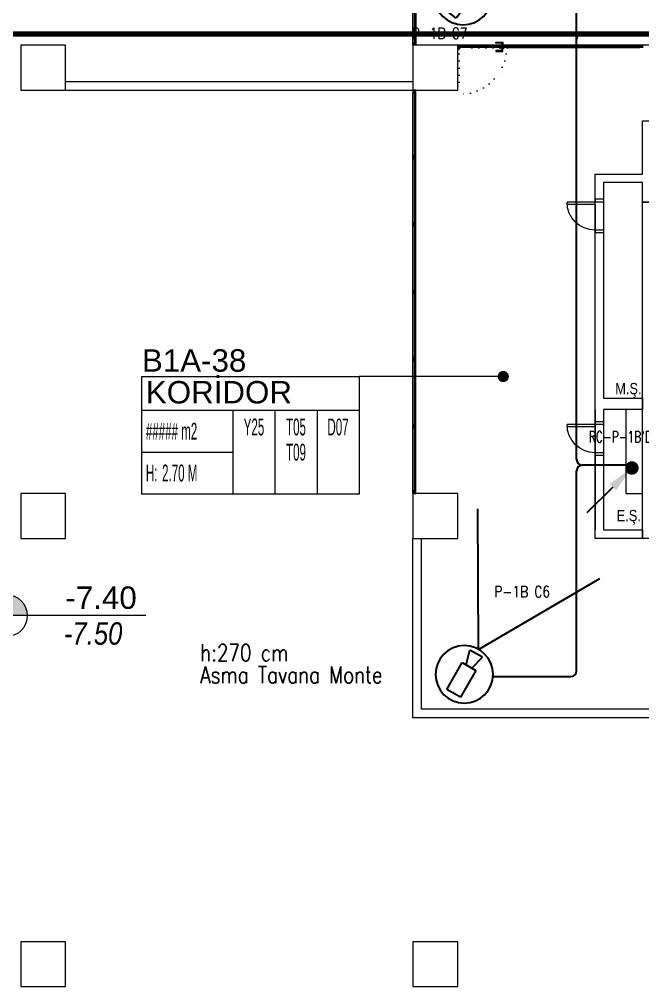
# Model space of a CAD drawing. Header units: metres. Extents: x -13621 to 152406, y -16073 to 22221.
# Drawn here: x 89357 to 90470, y 1600 to 3326 of the extents above; entities that cross this region are included whole.
import ezdxf
from ezdxf.enums import TextEntityAlignment as Align

# ---------------------------------------------------------------- set-up
doc = ezdxf.new("R2010")
doc.units = ezdxf.units.M
doc.header["$LTSCALE"] = 100
doc.header["$MEASUREMENT"] = 0
doc.linetypes.add('DASHDOT', pattern=[1, 0.5, -0.25, 0, -0.25])
doc.linetypes.add('DOT2', pattern=[0.125, 0, -0.125])
doc.layers.get('0').update_dxf_attribs({"color": 9, "lineweight": 9})
for name, color, linetype, lineweight in [('0 @ 1', 9, 'Continuous', 9), ('00', 9, 'Continuous', 9), ('01', 9, 'Continuous', 9), ('05S', 9, 'Continuous', 9), ('06C', 9, 'Continuous', 9), ('06D', 9, 'Continuous', 9), ('07K', 9, 'Continuous', 9), ('10', 9, 'Continuous', 9), ('15', 9, 'Continuous', 9), ('20', 9, 'DOT2', 9), ('21', 9, 'Continuous', 9), ('21_mahal200', 9, 'Continuous', 9), ('Data  Tavan', 170, 'Continuous', 30), ('E-DAHİLİ DOME KAMERA', 7, 'Continuous', 30), ('E-DAHİLİ KAMERA', 7, 'Continuous', 30), ('E-OK', 3, 'Continuous', 30), ('E-YAZI', 7, 'Continuous', 30)]:
    doc.layers.add(name, color=color, linetype=linetype, lineweight=lineweight)
doc.styles.add('Arial', font='arial.ttf', dxfattribs={"height": 2.5})
doc.styles.add('E-YAZI', font='txttw.shx')
doc.styles.add('MuuM_TEXT-ITALIC', font='ARIALNI.TTF')
doc.styles.add('MuuM_TEXT-STANDART', font='ARIALN.TTF')
doc.dimstyles.new('MuuM_DIM200', dxfattribs={"dimscale": 20, "dimtxt": 2, "dimasz": 1, "dimexe": 1, "dimexo": 1, "dimgap": 1, "dimtad": 1, "dimdec": 1, "dimrnd": 0.5, "dimdsep": 46, "dimtxsty": 'MuuM_TEXT-STANDART', "dimblk": 'ARCHTICK', "dimcen": 0, "dimdle": 0.15, "dimclrd": 256, "dimclre": 256, "dimclrt": 256, "dimadec": 0, "dimazin": 0, "dimtfac": 5, "dimtdec": 1, "dimtix": 1, "dimtmove": 2, "dimatfit": 3, "dimldrblk": 'DOT', "dimfxl": 3, "dimfxlon": 1, "dimtolj": 1, "dimlwd": -1, "dimlwe": -1, "dimarcsym": 0})
pattern_1 = [(225, (-604.72494, -2171.82614), (-0.0883883476, 0.0883883476), []), (135, (-604.72494, -2171.82614), (0.0883883476, 0.0883883476), [])]

# ---------------------------------------------------------------- blocks, each defined once
blk = doc.blocks.new('100_DAHİLİ DOME KAMERA')
at = {"layer": 'E-DAHİLİ DOME KAMERA', "color": 4}
for p, q in [((-1.936, 0.715), (-1.936, -0.689)), ((0.82, 0.715), (-1.936, 0.715)), ((0.82, -0.689), (0.82, 0.715)), ((0.82, 0.294), (2.131, 0.668)), ((2.131, 0.668), (2.131, -0.643)), ((-1.936, -0.689), (0.82, -0.689)), ((0.82, -0.268), (2.131, -0.643))]:
    blk.add_line(p, q, dxfattribs=at)
at = {"layer": 'E-DAHİLİ DOME KAMERA', "color": 4, "linetype": 'Continuous'}
blk.add_circle((0, 0), 2.566, dxfattribs=at)
at = {"layer": 'E-DAHİLİ KAMERA', "color": 4}
for q in [(13.416, 6.264), (13.416, -6.264)]:
    blk.add_line((2.566, 0), q, dxfattribs=at)
blk = doc.blocks.new('*U202')
at = {"layer": 'E-OK', "color": 3, "linetype": 'Continuous'}
blk.add_line((84.9, 84.8), (200.6, 200.5), dxfattribs=at)
at = {"layer": 'E-OK', "color": 4, "linetype": 'Continuous', "const_width": 30}
blk.add_lwpolyline([(-15, 0, 1), (15, 0, 1)], format="xyb", close=True, dxfattribs=at)
at = {"layer": 'E-OK', "color": 3, "linetype": 'Continuous'}
blk.add_solid([(99, 70.7), (70.7, 99), (0, 0)], dxfattribs=at)
blk = doc.blocks.new('p-kolon_80x80')
blk.add_lwpolyline([(-40, -40), (40, -40), (40, 40), (-40, 40)], close=True)
blk = doc.blocks.new('1.Bod.Ara.Sitatik Elk')
at = {"layer": '01'}
blk.add_lwpolyline([(6510, -5630), (6510, -5630), (6510, -5630), (6510, -6180), (6780, -6180), (6780, -5630), (6780, -5630), (6780, -5630), (6820, -5630), (6820, -6230), (6470, -6230), (6470, -5630), (6510, -5630)], dxfattribs=at)
for p in [(5400, -5390), (6100, -5390), (5400, -6190), (6100, -6190), (5400, -6990), (6100, -6990)]:
    blk.add_blockref('p-kolon_80x80', p, dxfattribs=at)
blk = doc.blocks.new('_ArchTick')
at = {"color": 0, "linetype": 'ByBlock', "const_width": 0.15}
blk.add_lwpolyline([(-0.5, -0.5), (0.5, 0.5)], dxfattribs=at)
blk = doc.blocks.new('_Dot')
at = {"color": 0, "linetype": 'ByBlock', "lineweight": -2}
blk.add_line((-0.5, 0), (-1, 0), dxfattribs=at)
at = {"color": 0, "linetype": 'ByBlock', "const_width": 0.5}
blk.add_lwpolyline([(-0.25, 0, 1), (0.25, 0, 1)], format="xyb", close=True, dxfattribs=at)
blk = doc.blocks.new('0_roomno2')
blk.add_lwpolyline([(19.375, -10.5), (0, -10.5), (0, 0), (19.375, 0)], close=True)
for points in [[(0, -3), (19.375, -3)], [(8.125, -3), (8.125, -10.5)], [(11.875, -3), (11.875, -10.5)], [(15.625, -3), (15.625, -10.5)], [(0, -6.75), (8.125, -6.75)]]:
    blk.add_lwpolyline(points)
at = {"style": 'MuuM_TEXT-STANDART', "width": 0.6}
blk.add_text('H:', height=1.5, dxfattribs=at).set_placement((0.35, -8.608), align=Align.MIDDLE_LEFT)
at = {"style": 'Arial'}
blk.add_attdef('ODANO', (0, 1.17), '', height=2, dxfattribs=at)
blk.add_attdef('MEKANADI', text='', height=2, dxfattribs=at).set_placement((0.35, -3), align=Align.BOTTOM_LEFT)
at = {"style": 'MuuM_TEXT-STANDART', "width": 0.6}
for tag, p in [('M2', (0.35, -4.875)), ('TEMIZTAVANYUKSEKLIGI', (1.8, -8.608))]:
    blk.add_attdef(tag, text='', height=1.5, dxfattribs=at).set_placement(p, align=Align.MIDDLE_LEFT)
for tag, p in [('YER01', (10, -4.5)), ('TAVAN01', (13.75, -4.5)), ('DUVAR01', (17.5, -4.5)), ('YER02', (10, -6.75)), ('TAVAN02', (13.75, -6.75)), ('DUVAR02', (17.5, -6.75)), ('YER03', (10, -9)), ('TAVAN03', (13.75, -9)), ('DUVAR03', (17.5, -9))]:
    blk.add_attdef(tag, text='', height=1.5, dxfattribs=at).set_placement(p, align=Align.MIDDLE_CENTER)
blk = doc.blocks.new('0_elevationtarget-p-bk')
h = blk.add_hatch(color=250)
h.paths.add_polyline_path([(1.875, 0, 0.414214), (0, 1.875), (0, 0)])
h.paths.add_polyline_path([(0, 0), (-1.875, 0, 0.414214), (0, -1.875)])
blk.add_line((0, -2.625), (0, 2.625))
blk.add_lwpolyline([(12.453, 0), (-3, 0)])
blk.add_circle((0, 0), 1.875)
at = {"style": 'Arial'}
blk.add_attdef('BITMISKOT', text='', height=2, dxfattribs=at).set_placement((4.5, 0), align=Align.BOTTOM_LEFT)
at = {"style": 'MuuM_TEXT-ITALIC'}
blk.add_attdef('FINISHINGFLOORLEVEL', text='', height=2, dxfattribs=at).set_placement((4.5, -0.592), align=Align.TOP_LEFT)
blk = doc.blocks.new('prf-10x10')
blk.add_lwpolyline([(-5, -5), (5, -5), (5, 5), (-5, 5)], close=True)
at = {"color": 255}
blk.add_solid([(-5, -5), (5, -5), (-5, 5), (5, 5)], dxfattribs=at)
at = {"layer": '10'}
blk.add_point((0, 0), dxfattribs=at)
blk = doc.blocks.new('p-dog-ser-720')
at = {"layer": '06D'}
for points in [[(0, 0), (0, 715)], [(5, 0), (5, 715)]]:
    blk.add_lwpolyline(points, dxfattribs=at)
at = {"layer": '15'}
blk.add_lwpolyline([(2.5, 0), (2.5, 715)], dxfattribs=at)
at = {"layer": '10', "xscale": 0.5, "yscale": 0.5, "rotation": 180}
for p in [(2.5, 717.5), (2.5, 600), (2.5, 480), (2.5, 360), (2.5, 240), (2.5, 120), (2.5, 2.5)]:
    blk.add_blockref('prf-10x10', p, dxfattribs=at)
blk = doc.blocks.new('g-kapı kolu-p')
at = {"layer": '05S'}
h = blk.add_hatch(color=256, dxfattribs=at)
h.paths.add_polyline_path([(-1, 8.2), (11.8, 8.2), (11.8, 6.3), (0.9, 6.3), (0.9, 2.4), (-1, 2.4)])
h.paths.add_polyline_path([(-2.7, 2.4), (2.7, 2.4), (2.7, 1.5), (-2.7, 1.5)])
h.paths.add_polyline_path([(-5, 1.5), (5, 1.5), (5, 0.5), (-5, 0.5)])
h.paths.add_polyline_path([(-5, -0.5), (5, -0.5), (5, -1.5), (-5, -1.5)])
h.paths.add_polyline_path([(-2.7, -1.5), (2.7, -1.5), (2.7, -2.4), (-2.7, -2.4)])
h.paths.add_polyline_path([(-1, -2.4), (0.9, -2.4), (0.9, -6.3), (11.8, -6.3), (11.8, -8.2), (-1, -8.2)])
for points in [[(-5, 0.5), (5, 0.5), (5, 1.5), (-5, 1.5)], [(-2.7, 1.5), (2.7, 1.5), (2.7, 2.4), (-2.7, 2.4)], [(-5, -1.5), (5, -1.5), (5, -0.5), (-5, -0.5)], [(-2.7, -1.5), (2.7, -1.5), (2.7, -2.4), (-2.7, -2.4)]]:
    blk.add_lwpolyline(points, close=True)
for points in [[(11.8, 8.2), (-1, 8.2), (-1, 2.4), (0.9, 2.4), (0.9, 6.3), (11.8, 6.3), (11.8, 8.2)], [(11.8, -8.2), (-1, -8.2), (-1, -2.4), (0.9, -2.4), (0.9, -6.3), (11.8, -6.3), (11.8, -8.2)]]:
    blk.add_lwpolyline(points)
blk = doc.blocks.new('k-cambölme-kapı-p')
at = {"layer": '10'}
h = blk.add_hatch(dxfattribs=at)
h.set_pattern_fill('NET', color=256, angle=135, style=0)
h.set_pattern_definition([(135, (3753.7029, 560.85184), (-0.0883883476, -0.0883883476), []), (225, (3753.7029, 560.85184), (0.0883883476, -0.0883883476), [])])
h.paths.add_polyline_path([(2.1, -0.1), (2.1, 0), (2.1, 0), (2, 0.1), (2, 0.1), (2, 0.1), (2, 0.1), (2, -0.3), (1.9, -0.3), (1.9, -0.4), (1.9, -0.5), (1.7, -0.5), (1.8, -0.3), (1.7, -0.3), (1.5, -0.5), (1.4, -0.5), (1.6, -0.3), (1.6, -0.3), (1.5, -0.3), (1.3, -0.4), (1.3, -0.4), (1.3, -0.5), (1.3, -0.5), (1.3, -0.6), (1.3, -0.3), (1.3, -0.3), (1.2, -0.3), (1.2, -0.5), (1.2, -0.6), (1.2, -0.6), (1.3, -0.6), (3.5, -0.6), (3.5, -0.6), (3.4, -0.4), (3.4, -0.3), (3.4, -0.2), (3.4, -0.2), (3.4, -0.2), (2.7, -0.2), (2.7, -0.2), (2.9, -0.2, -1), (2.9, -0.2)])
h.paths.add_polyline_path([(2, -0.2), (2.1, -0.2), (2.1, -0.2), (2.1, -0.2), (2.1, -0.3), (2.9, -0.3), (2.9, -0.3), (2.6, -0.3), (2.5, -0.3), (2.5, -0.3), (2.5, -0.3), (2.5, -0.3), (2.5, -0.3), (2.4, -0.3), (2.4, -0.3), (2.1, -0.3), (2, -0.1), (2, -0.1), (2, -0.1)], flags=16)
h.paths.add_polyline_path([(2.4, -0.3), (2.5, -0.5), (2.1, -0.5), (2.1, -0.3)], flags=16)
h.paths.add_polyline_path([(2.6, -0.3), (2.9, -0.3), (2.9, -0.3), (3.3, -0.3, 0.166992), (3.3, -0.5), (2.7, -0.5), (2.6, -0.4)], flags=16)
h.paths.add_polyline_path([(3, -0.2), (3, -0.2), (3.3, -0.2, 0.10606), (3.3, -0.3), (3, -0.3)], flags=16)
h = blk.add_hatch(dxfattribs=at)
h.set_pattern_fill('NET', color=256, angle=135, style=0)
h.set_pattern_definition([(45, (474.94443, 2280.71206), (0.0883883476, -0.0883883476), []), (315, (474.94443, 2280.71206), (-0.0883883476, -0.0883883476), [])])
h.paths.add_polyline_path([(87.3, -0.2), (87.3, -0.2), (87.1, -0.2, 1), (87.1, -0.2), (87.9, -0.2), (87.9, 0), (87.9, 0), (88, 0.1), (88, 0.1), (88, 0.1), (88, -0.3), (88.1, -0.3), (88.1, -0.4), (88.1, -0.5), (88.3, -0.5), (88.2, -0.3), (88.3, -0.3), (88.5, -0.5), (88.6, -0.5), (88.4, -0.3), (88.4, -0.3), (88.5, -0.3), (88.7, -0.4), (88.7, -0.4), (88.7, -0.5), (88.7, -0.5), (88.7, -0.6), (88.7, -0.3), (88.7, -0.3), (88.8, -0.3), (88.8, -0.5), (88.8, -0.6), (88.8, -0.6), (88.7, -0.6), (86.5, -0.6), (86.5, -0.6), (86.6, -0.4), (86.6, -0.3), (86.6, -0.2), (86.6, -0.2), (86.6, -0.2)])
h.paths.add_polyline_path([(87.3, -0.5), (87.4, -0.4), (87.4, -0.3), (87.1, -0.3), (87.1, -0.3), (87, -0.3), (87, -0.3), (87, -0.2), (87, -0.2), (86.7, -0.2, -0.292264), (86.7, -0.5)], flags=16)
h.paths.add_polyline_path([(87.5, -0.5), (87.6, -0.5), (87.5, -0.4)], flags=16)
h.paths.add_polyline_path([(87.6, -0.4), (87.7, -0.5), (87.9, -0.5), (87.9, -0.3), (87.6, -0.3)], flags=16)
h.paths.add_polyline_path([(87.6, -0.5), (87.7, -0.6), (87.7, -0.5)], flags=16)
for points in [[(2, -0.3), (2, 2.1), (2.1, 2.1), (2.1, 2.3, 0.414214), (1.9, 2.4), (0.1, 2.4, 0.414214), (0, 2.4), (0, -2.4, 0.414214), (0.1, -2.4), (2.1, -2.4), (2.1, -2.3), (2.1, -2.2), (2.1, -2.2), (2.1, -2.2), (2.1, -2.2), (2.1, -2.2), (2.1, -0.9)], [(88, -0.3), (88, 2.1), (87.9, 2.1), (87.9, 2.3, -0.414214), (88.1, 2.4), (89.9, 2.4, -0.414214), (90, 2.4), (90, -2.4, -0.414214), (89.9, -2.4), (87.9, -2.4), (87.9, -2.3), (87.9, -2.2), (87.9, -2.2), (87.9, -2.2), (87.9, -2.2), (87.9, -2.2), (87.9, -0.9)], [(1.5, -0.3), (1.3, -0.4), (1.3, -0.4), (1.3, -0.5), (1.3, -0.5), (1.3, -0.6), (1.3, -0.3), (1.3, -0.3), (1.2, -0.3), (1.2, -0.5), (1.2, -0.6), (1.2, -0.6), (1.3, -0.6), (3.5, -0.6), (3.5, -0.6), (3.4, -0.4), (3.4, -0.3), (3.4, -0.2), (3.4, -0.2), (3.4, -0.2), (2.7, -0.2), (2.7, -0.2), (2.9, -0.2, -1), (2.9, -0.2, -1)], [(88.5, -0.3), (88.7, -0.4), (88.7, -0.4), (88.7, -0.5), (88.7, -0.5), (88.7, -0.6), (88.7, -0.3), (88.7, -0.3), (88.8, -0.3), (88.8, -0.5), (88.8, -0.6), (88.8, -0.6), (88.7, -0.6), (86.5, -0.6), (86.5, -0.6), (86.6, -0.4), (86.6, -0.3), (86.6, -0.2), (86.6, -0.2), (86.6, -0.2), (87.3, -0.2), (87.3, -0.2), (87.1, -0.2, 1), (87.1, -0.2, 1)], [(86.7, -0.5), (87.3, -0.5), (87.4, -0.4), (87.4, -0.3), (87.1, -0.3), (87.1, -0.3), (87, -0.3), (87, -0.3), (87, -0.2), (87, -0.2), (86.7, -0.2, 1)]]:
    blk.add_lwpolyline(points, format="xyb", dxfattribs=at)
at = {"layer": '10', "linetype": 'DASHDOT', "ltscale": 0.05}
for points in [[(3.2, 3.6), (0.2, 3.6)], [(1.7, 2.1), (1.7, 4.9)], [(6.1, 1.4), (6.1, -0.5)]]:
    blk.add_lwpolyline(points, dxfattribs=at)
at = {"layer": '10'}
for points in [[(1.8, 2.3), (0.2, 2.3), (0.2, 2), (0.4, 2), (0.4, 1.9), (0.2, 1.9), (0.2, 1.2), (0.4, 1.2), (0.4, -0.4), (0.2, -0.4), (0.2, -1.2), (0.4, -1.2), (0.4, -1.4), (0.2, -1.4), (0.2, -2.2), (1.8, -2.2), (1.8, -1.7), (1.6, -1.7), (1.6, -1.6), (1.8, -1.6), (1.8, -1.4), (1.6, -1.4), (1.6, -1.2), (1.7, -1.2), (1.7, -0.8), (1.1, -0.8), (1.1, -0.1), (1.5, -0.1), (1.5, 1.9), (1.6, 2), (1.8, 2), (1.8, 2.3)], [(0.7, 3.6), (0.7, 2.4)], [(0.7, 2.3), (0.7, -0.2), (1.1, -0.2)], [(1.1, 2.4), (1.1, 2.9)], [(1.1, -0.1), (1.1, 2.3)], [(1.5, 1.9), (1.1, 1.9)], [(1.2, 1.9), (1.2, -0.1)], [(2.9, -0.2), (2.1, -0.1), (2.1, 0), (2.1, 0), (2, 0.1), (2, 0.1), (2, 0.1), (2, 0.1)], [(3.8, 0.9), (2.6, 3.2)], [(4.1, 1.3), (2.7, 4)], [(8.1, 0.9), (8.1, 1.3), (4.1, 1.3)], [(5.3, 0.9), (5.3, -0.2)], [(5.5, 1.3), (5.8, 1), (5.8, 0.9)], [(5.6, 0.9), (5.6, -0.2)], [(6.8, 1.3), (6.5, 1), (6.5, 0.9)], [(6.7, 0.9), (6.7, -0.2)], [(7, 0.9), (7, -0.2)], [(87.1, -0.2), (87.9, -0.2), (87.9, 0), (87.9, 0), (88, 0.1), (88, 0.1), (88, 0.1)], [(88.2, 2.3), (89.8, 2.3), (89.8, 2), (89.6, 2), (89.6, 1.9), (89.8, 1.9), (89.8, 1.2), (89.6, 1.2), (89.6, -0.4), (89.8, -0.4), (89.8, -1.2), (89.6, -1.2), (89.6, -1.4), (89.8, -1.4), (89.8, -2.2), (88.2, -2.2), (88.2, -1.7), (88.4, -1.7), (88.4, -1.6), (88.2, -1.6), (88.2, -1.4), (88.4, -1.4), (88.4, -1.2), (88.3, -1.2), (88.3, -0.8), (88.9, -0.8), (88.9, -0.1), (88.5, -0.1), (88.5, 1.9), (88.4, 2), (88.2, 2), (88.2, 2.3)], [(2.1, -0.9), (3.6, -0.9), (3.6, -0.6), (1.2, -0.6), (1.2, -0.3), (2, -0.3)], [(1.6, -0.3), (1.6, -0.3), (1.4, -0.5), (1.5, -0.5), (1.7, -0.3)], [(1.8, -0.3), (1.7, -0.5), (1.9, -0.5), (1.9, -0.4), (1.9, -0.3)], [(3.3, -0.5), (2.7, -0.5), (2.6, -0.4), (2.6, -0.3), (2.9, -0.3), (2.9, -0.3)], [(3.3, -0.3), (3.3, -0.3), (2.9, -0.3)], [(3, -0.3), (3, -0.2), (3, -0.2), (3.3, -0.2)], [(3, -0.3), (3.3, -0.3), (3.3, -0.3)], [(4.1, -0.2), (4.1, -0.5), (8.1, -0.5)], [(8.1, -0.5), (8.1, -0.2)], [(87.9, -0.9), (86.4, -0.9), (86.4, -0.6), (88.8, -0.6), (88.8, -0.3), (88, -0.3)], [(87.6, -0.5), (87.5, -0.4), (87.5, -0.5), (87.6, -0.5)], [(88.2, -0.3), (88.3, -0.5), (88.1, -0.5), (88.1, -0.4), (88.1, -0.3)], [(88.4, -0.3), (88.4, -0.3), (88.6, -0.5), (88.5, -0.5), (88.3, -0.3)]]:
    blk.add_lwpolyline(points, dxfattribs=at)
for points in [[(2, -0.1), (2, -0.1), (2, -0.2), (2.1, -0.2), (2.1, -0.2), (2.1, -0.2), (2.1, -0.3), (2.9, -0.3), (2.9, -0.3), (2.6, -0.3), (2.5, -0.3), (2.5, -0.3), (2.5, -0.3), (2.5, -0.3), (2.5, -0.3), (2.4, -0.3), (2.4, -0.3), (2.1, -0.3), (2, -0.1)], [(2.1, -0.5), (2.1, -0.3), (2.4, -0.3), (2.5, -0.5), (2.5, -0.5)], [(87.9, -0.5), (87.9, -0.3), (87.6, -0.3), (87.6, -0.4), (87.7, -0.5)], [(87.6, -0.5), (87.7, -0.5), (87.7, -0.6)]]:
    blk.add_lwpolyline(points, close=True, dxfattribs=at)
blk.add_circle((1.7, 3.7), 1.02, dxfattribs=at)
for centre, start, end in [((3.6, -0.4), 148.8979, 173.1144), ((3.6, -0.4), 176.143, 214.0649), ((86.4, -0.4), 325.9351, 31.1021)]:
    blk.add_arc(centre, 0.322, start, end, dxfattribs=at)
at = {"layer": '15', "linetype": 'DOT2'}
blk.add_lwpolyline([(2.5, 0.4), (2.5, 85.4)], dxfattribs=at)
at = {"layer": '15'}
blk.add_lwpolyline([(2.6, 0.9), (87.4, 0.9), (87.5, 0.8), (87.5, -0.1), (87.4, -0.2), (2.6, -0.2), (2.6, -0.2), (2.5, -0.1), (2.5, 0.8), (2.6, 0.9)], dxfattribs=at)
at = {"layer": '15', "linetype": 'DOT2'}
blk.add_arc((2.5, 0.4), 85, 0, 90, dxfattribs=at)
at = {"layer": '20'}
for p, q in [((87.9, 2.4), (2.1, 2.4)), ((87.9, 2.1), (2.1, 2.1)), ((87.9, -2.2), (2.1, -2.2)), ((87.9, -2.4), (2.1, -2.4))]:
    blk.add_line(p, q, dxfattribs=at)
at = {"layer": '06C', "xscale": -1}
blk.add_blockref('g-kapı kolu-p', (79.6, 0.4), dxfattribs=at)
blk = doc.blocks.new('p-strahle-alüminyumdoğramaprofili')
at = {"layer": '10'}
h = blk.add_hatch(dxfattribs=at)
h.set_pattern_fill('NET', color=256, angle=315, style=0)
h.set_pattern_definition(pattern_1)
h.paths.add_polyline_path([(-4.6, 2.6), (-4.7, 2.6), (-4.7, 2.8), (-4.7, 2.8), (-4.7, 2.8), (-4.7, 2.9), (-5, 2.9), (-5, 2.8), (-4.9, 2.8), (-5, 2.6), (-5.1, 2.7), (-5.2, 2.3), (-5.1, 2.3), (-5.1, 2.3), (-5, 2.5, 0.2599), (-4.9, 2.3), (-4.7, 2.3, 0.382682)])
h.paths.add_polyline_path([(-4.9, 2.5), (-4.7, 2.5, -2.16717)], flags=16)
h = blk.add_hatch(dxfattribs=at)
h.set_pattern_fill('NET', color=256, angle=315, style=0)
h.set_pattern_definition(pattern_1)
h.paths.add_polyline_path([(-4.6, 0.9), (-4.7, 0.9), (-4.7, 0.8), (-4.7, 0.7), (-4.7, 0.7), (-4.7, 0.6), (-5, 0.6), (-5, 0.7), (-4.9, 0.7), (-5, 0.9), (-5.1, 0.9), (-5.2, 1.2), (-5.1, 1.2), (-5.1, 1.2), (-5, 1, -0.2599), (-4.9, 1.2), (-4.7, 1.2, -0.382682)])
h.paths.add_polyline_path([(-4.9, 1), (-4.7, 1, 2.16717)], flags=16)
h = blk.add_hatch(dxfattribs=at)
h.set_pattern_fill('NET', color=256, angle=315, style=0)
h.set_pattern_definition([(225, (-608.45214, -2173.53612), (-0.0883883476, 0.0883883476), []), (135, (-608.45214, -2173.53612), (0.0883883476, 0.0883883476), [])])
h.paths.add_polyline_path([(-3.5, 2.3), (-3.5, 2.6), (-4.5, 2.6), (-4.5, 2.3)])
h = blk.add_hatch(dxfattribs=at)
h.set_pattern_fill('NET', color=256, angle=315, style=0)
h.set_pattern_definition([(225, (-608.45214, -2180.04526), (-0.0883883476, 0.0883883476), []), (135, (-608.45214, -2180.04526), (0.0883883476, 0.0883883476), [])])
h.paths.add_polyline_path([(-3.5, 0.9), (-3.5, 1.2), (-4.5, 1.2), (-4.5, 0.9)])
h = blk.add_hatch(dxfattribs=at)
h.set_pattern_fill('NET', color=256, angle=315, style=0)
h.set_pattern_definition([(225, (-629.50454, -2177.58922), (-0.0883883476, 0.0883883476), []), (135, (-629.50454, -2177.58922), (0.0883883476, 0.0883883476), [])])
h.paths.add_polyline_path([(0, 0.7), (0, 1.7), (-0.2, 1.7), (-0.2, 0.7)])
for points in [[(-5.1, 2.7), (-5.2, 2.3)], [(-5.1, 0.9), (-5.2, 1.2)], [(-4.9, 3.6), (-4.9, 3.2), (-4.6, 3.2), (-4.6, 2.9), (-4.5, 2.9), (-4.6, 2.6), (-4.7, 2.6), (-4.7, 2.8), (-4.7, 2.8), (-4.7, 2.8), (-4.7, 3), (-5, 3), (-5, 2.8), (-4.9, 2.8), (-5, 2.6), (-5.1, 2.7), (-5.1, 3.8), (-0.1, 3.8)], [(-5, 2.5), (-5.1, 2.3), (-5.1, 2.3)], [(-5, 1), (-5.1, 1.2), (-5.1, 1.2)], [(-4.7, 2.9), (-5, 2.9)], [(-4.7, 0.6), (-5, 0.6)], [(-2.8, 0.2), (-2.7, 0.2), (-2.7, 0), (-4.9, 0), (-4.9, 0.2), (-4.6, 0.2), (-4.6, 0.7), (-2.7, 0.7)], [(-4.5, 2.9), (-4.5, 2.9), (-4.5, 2.3)], [(-4.5, 0.9), (-4.5, 0.9), (-4.5, 1.3)], [(-3.5, 2.3), (-3.5, 2.6)], [(-3.5, 1.3), (-3.5, 0.9)], [(-2.1, 0.9), (-2.1, 2.6)], [(-0.2, 0.7), (0, 0.7), (0, 1.7)], [(-0.2, 1.7), (0, 1.7)]]:
    blk.add_lwpolyline(points, dxfattribs=at)
for points in [[(-0.2, 2.7), (-0.2, 2.2), (0, 2.2), (0, 2.1), (-0.2, 2.1), (-0.2, 0.4), (0, 0.4), (0, 0), (-0.1, 0), (-0.1, -0.2), (-5.1, -0.2), (-5.1, 0.9), (-5, 0.9), (-4.9, 0.7), (-5, 0.7), (-5, 0.3), (-4.7, 0.3), (-4.7, 0.9), (-4.6, 0.9), (-4.5, 0.9), (-1.3, 0.9), (-1.2, 1.2), (-0.9, 1.2), (-0.9, 0.6), (-0.6, 0.6), (-0.6, 2.7)], [(-2, 0.8), (-1.4, 0.8), (-1.4, 0.1), (-1.3, 0), (-1.3, 0), (-2.1, 0), (-2.1, 0.1), (-2, 0.2)]]:
    blk.add_lwpolyline(points, close=True, dxfattribs=at)
for points in [[(-0.6, 3.3), (-0.6, 3.6), (-4.9, 3.6), (-4.9, 3.6, 0.561743), (-5, 3.7, 0.595966), (-4.9, 3.6, -2.204878)], [(-4.7, 2.5), (-4.9, 2.5, 1)], [(-4.7, 1), (-4.9, 1, -1)], [(-4.6, 2.9), (-4.5, 3.4, -0.833203), (-4.2, 3.4, -0.447088)], [(-4.5, 2.6), (-1.2, 2.6, -0.414214), (-0.9, 2.2), (-0.9, 1.2)], [(-4.2, 3.4), (-4.2, 3, 0.414214), (-4.1, 2.9), (-0.8, 2.9), (-0.8, 3.6)], [(-2.7, 0.7), (-2.7, 0.3), (-2.8, 0.3, 1), (-2.8, 0.2, -1)], [(-0.1, 3.8), (-0.1, 3.6), (-0.5, 3.6), (-0.5, 3.1, -1), (-0.7, 3.1)], [(-0.7, 3.1, -0.305404), (-0.6, 3.3, -5.773092)]]:
    blk.add_lwpolyline(points, format="xyb", dxfattribs=at)
for centre, radius, start, end in [((-4.7, 2.5), 0.253, 168.6676, 234.1258), ((-4.7, 1.1), 0.253, 125.8742, 191.3324), ((-4.8, 2.4), 0.125, 139.5402, 40.4598), ((-4.8, 1.1), 0.125, 319.5402, 220.4598), ((-4.8, 2.5), 0.273, 305.9738, 36.4289), ((-4.8, 1), 0.273, 323.5711, 54.0262)]:
    blk.add_arc(centre, radius, start, end, dxfattribs=at)
blk = doc.blocks.new('*U344')
at = {"layer": '06D'}
for points in [[(5, 4), (235, 4)], [(5, 0), (235, 0)]]:
    blk.add_lwpolyline(points, dxfattribs=at)
at = {"layer": '15'}
for points in [[(2, 2.5), (238, 2.5)], [(238, 1.5), (2, 1.5)]]:
    blk.add_lwpolyline(points, dxfattribs=at)
at = {"layer": '0 @ 1', "linetype": 'Continuous', "xscale": -1}
blk.add_blockref('p-strahle-alüminyumdoğramaprofili', (-0.1, 0.2), dxfattribs=at)
at = {"layer": '0 @ 1', "linetype": 'Continuous'}
blk.add_blockref('p-strahle-alüminyumdoğramaprofili', (240.1, 0.2), dxfattribs=at)
blk = doc.blocks.new('ttttttttttttt')
for points in [[(3983.5, -30733.6), (3983.5, -30748.6)], [(3988.5, -30733.6), (3983.5, -30733.6)], [(3988.5, -30733.6), (3988.5, -30748.6)], [(4043.5, -30733.6), (4038.5, -30733.6)], [(4038.5, -30733.6), (4038.5, -30748.6)], [(4043.5, -30733.6), (4043.5, -30748.6)], [(3988.5, -30748.6), (3983.5, -30748.6)], [(4034.5, -30748.6), (3988.5, -30748.6)], [(4034.5, -30748.6), (4034.5, -30798.6)], [(4034.5, -30748.6), (4038.5, -30748.6)], [(4043.5, -30748.6), (4038.5, -30748.6)], [(4038.5, -30748.6), (4038.5, -30798.6)]]:
    blk.add_lwpolyline(points)
blk.add_arc((4038.5, -30748.6), 50, 180, 270)
blk = doc.blocks.new('1.Bod.Ara.Mimari Elk')
at = {"layer": '00'}
blk.add_lwpolyline([(6385, -5580), (6470, -5580), (6470, -5484.85), (6485, -5484.85), (6485, -5580), (6680, -5580), (6680, -5595), (6485, -5595), (6485, -5630), (6470, -5630), (6470, -5595), (6400, -5595), (6400, -5980), (6400, -5980), (6470, -5980), (6470, -6000), (6400, -6000), (6400, -6215), (6470, -6215), (6470, -6230), (6385, -6230), (6385, -6215), (6385, -6215), (6385, -5580)], close=True, dxfattribs=at)
for points in [[(6385, -6009.46), (6385, -6000), (6385, -6000), (6385, -6000), (6385, -6215), (6385, -6215)], [(6805, -6535), (6805, -6230), (6805, -6230), (6805, -6230), (6805, -6230), (6805, -6230), (6820, -6230), (6820, -6950), (6820, -6950), (6805, -6950), (6805, -6950), (6805, -6950), (6805, -6950), (6805, -6950), (6805, -6550), (6060, -6550), (6060, -6230)], [(6805, -6535), (6075, -6535), (6075, -6230)]]:
    blk.add_lwpolyline(points, dxfattribs=at)
at = {"layer": '06D'}
blk.add_lwpolyline([(6820, -5350), (6060, -5350), (6060, -4550), (6820, -4550)], close=True, dxfattribs=at)
for points in [[(5440, -5415), (6060, -5415)], [(5440, -5430), (6060, -5430)], [(6470, -6150), (6470, -6000), (6440, -6000), (6440, -6150), (6470, -6150)]]:
    blk.add_lwpolyline(points, dxfattribs=at)
at = {"layer": '20', "ltscale": 2, "const_width": 10}
blk.add_lwpolyline([(5340, -8750), (5340, -5330), (7540, -5330), (7540, -6950), (7540, -7350.38, -0.2628505), (6470, -8635), (6470, -8455), (6150, -8455), (6150, -8750)], format="xyb", close=True, dxfattribs=at)
at = {"xscale": -1}
for name, p, rotation in [('p-dog-ser-720', (6060, -4630), 180), ('ttttttttttttt', (37133.6, -9668.49), 270), ('ttttttttttttt', (37133.6, -10065.62), 270)]:
    blk.add_blockref(name, p, dxfattribs=dict(at, rotation=rotation))
at = {"linetype": 'Continuous'}
blk.add_blockref('*U344', (6230.01, -5354), dxfattribs=at)
blk.add_blockref('p-dog-ser-720', (6060, -6150))
at = {"layer": '07K', "xscale": -1, "rotation": 180}
blk.add_blockref('k-cambölme-kapı-p', (6140, -5352.44), dxfattribs=at)
at = {"layer": '21', "xscale": 20, "yscale": 20, "zscale": 20}
blk.add_blockref('0_elevationtarget-p-bk', (5334.23, -6367.85), dxfattribs=at).add_auto_attribs({'BITMISKOT': ' -7.40', 'FINISHINGFLOORLEVEL': ' -7.50'})
at = {"layer": '21_mahal200'}
ref = blk.add_blockref('0_roomno2', (5576.3, -5941.19), dxfattribs=dict(at, xscale=20, yscale=20, zscale=20))
ref.add_attrib('ODANO', 'B1A-38', (5576.3, -5932.55), dxfattribs={"layer": '0', "height": 40, "style": 'Arial'})
ref.add_attrib('MEKANADI', 'KORİDOR', dxfattribs={"layer": '0', "height": 40, "style": 'Arial'}).set_placement((5583.3, -6001.19), align=Align.BOTTOM_LEFT)
ref.add_attrib('M2', '##### m2', dxfattribs={"layer": '0', "height": 30, "style": 'MuuM_TEXT-STANDART', "width": 0.6}).set_placement((5583.3, -6038.69), align=Align.MIDDLE_LEFT)
ref.add_attrib('TEMIZTAVANYUKSEKLIGI', '2.70 M', dxfattribs={"layer": '0', "height": 30, "style": 'MuuM_TEXT-STANDART', "width": 0.6}).set_placement((5612.3, -6113.35), align=Align.MIDDLE_LEFT)
ref.add_attrib('YER01', 'Y25', dxfattribs={"layer": '0', "height": 30, "style": 'MuuM_TEXT-STANDART', "width": 0.6}).set_placement((5776.3, -6031.19), align=Align.MIDDLE_CENTER)
ref.add_attrib('TAVAN01', 'T05', dxfattribs={"layer": '0', "height": 30, "style": 'MuuM_TEXT-STANDART', "width": 0.6}).set_placement((5851.3, -6031.19), align=Align.MIDDLE_CENTER)
ref.add_attrib('DUVAR01', 'D07', dxfattribs={"layer": '0', "height": 30, "style": 'MuuM_TEXT-STANDART', "width": 0.6}).set_placement((5926.3, -6031.19), align=Align.MIDDLE_CENTER)
ref.add_attrib('TAVAN02', 'T09', dxfattribs={"layer": '0', "height": 30, "style": 'MuuM_TEXT-STANDART', "width": 0.6}).set_placement((5851.3, -6076.19), align=Align.MIDDLE_CENTER)
at = {"layer": '21', "style": 'MuuM_TEXT-STANDART'}
for s, p in [('M.Ş.', (6421, -5972.72)), ('E.Ş.', (6423.6, -6199.36))]:
    blk.add_text(s, height=20, dxfattribs=at).set_placement(p)
at = {"layer": '21_mahal200'}
blk.add_leader([(6221.2, -5941.19), (5963.8, -5941.19)], dimstyle='MuuM_DIM200', override={"dimasz": 1, "dimfxl": 10}, dxfattribs=at)

msp = doc.modelspace()

# ---------------------------------------------------------------- linework, layer by layer
at = {"layer": 'Data  Tavan'}
for p, q in [((90352.1, 2540.5), (90352.1, 3845.9)), ((90595.7, 3301.4), (90362.1, 3301.4)), ((90352.1, 2163.4), (90352.1, 2520.5)), ((90447.3, 2530.5), (90362.1, 2530.5)), ((90202.8, 2153.4), (90342.1, 2153.4))]:
    msp.add_line(p, q, dxfattribs=at)
for centre, start, end in [((90362.1, 3291.4), 90, 180), ((90362.1, 2540.5), 180, 270), ((90362.1, 2520.5), 90, 180), ((90342.1, 2163.4), 270, 0)]:
    msp.add_arc(centre, 10, start, end, dxfattribs=at)

# ---------------------------------------------------------------- block references
for name in ['1.Bod.Ara.Mimari Elk', '1.Bod.Ara.Sitatik Elk']:
    msp.add_blockref(name, (84000, 8630))
at = {"layer": 'E-DAHİLİ DOME KAMERA', "xscale": -20, "yscale": 20, "zscale": 20}
for p, rotation in [((90149.6, 3367.7), 232.231078198259), ((90151.7, 2157.3), 240.3175166745322)]:
    msp.add_blockref('100_DAHİLİ DOME KAMERA', p, dxfattribs=dict(at, rotation=rotation))
at = {"layer": 'E-OK', "xscale": -0.4, "yscale": 0.4, "zscale": 0.4, "rotation": 90}
msp.add_blockref('*U202', (90450.8, 2525.6), dxfattribs=at)

# ---------------------------------------------------------------- texts
at = {"layer": 'E-YAZI', "color": 6, "style": 'E-YAZI', "width": 0.8}
for s, p in [('P-1B C7', (90057.8, 3291.3)), ('P-1B C6', (90205.3, 2294.9))]:
    msp.add_text(s, height=20, dxfattribs=at).set_placement(p)
at = {"layer": 'E-YAZI', "color": 3, "style": 'E-YAZI', "width": 0.7}
msp.add_text("RC-P-1B'DEN", height=20, dxfattribs=at).set_placement((90374, 2571.3))
at = {"layer": 'E-YAZI', "color": 30, "style": 'E-YAZI', "width": 0.8}
for s, p in [('h:270 cm', (89680.4, 2180.9)), ('Asma Tavana Monte', (89680.4, 2141.3))]:
    msp.add_text(s, height=30, dxfattribs=at).set_placement(p)

doc.saveas('drawing.dxf')
